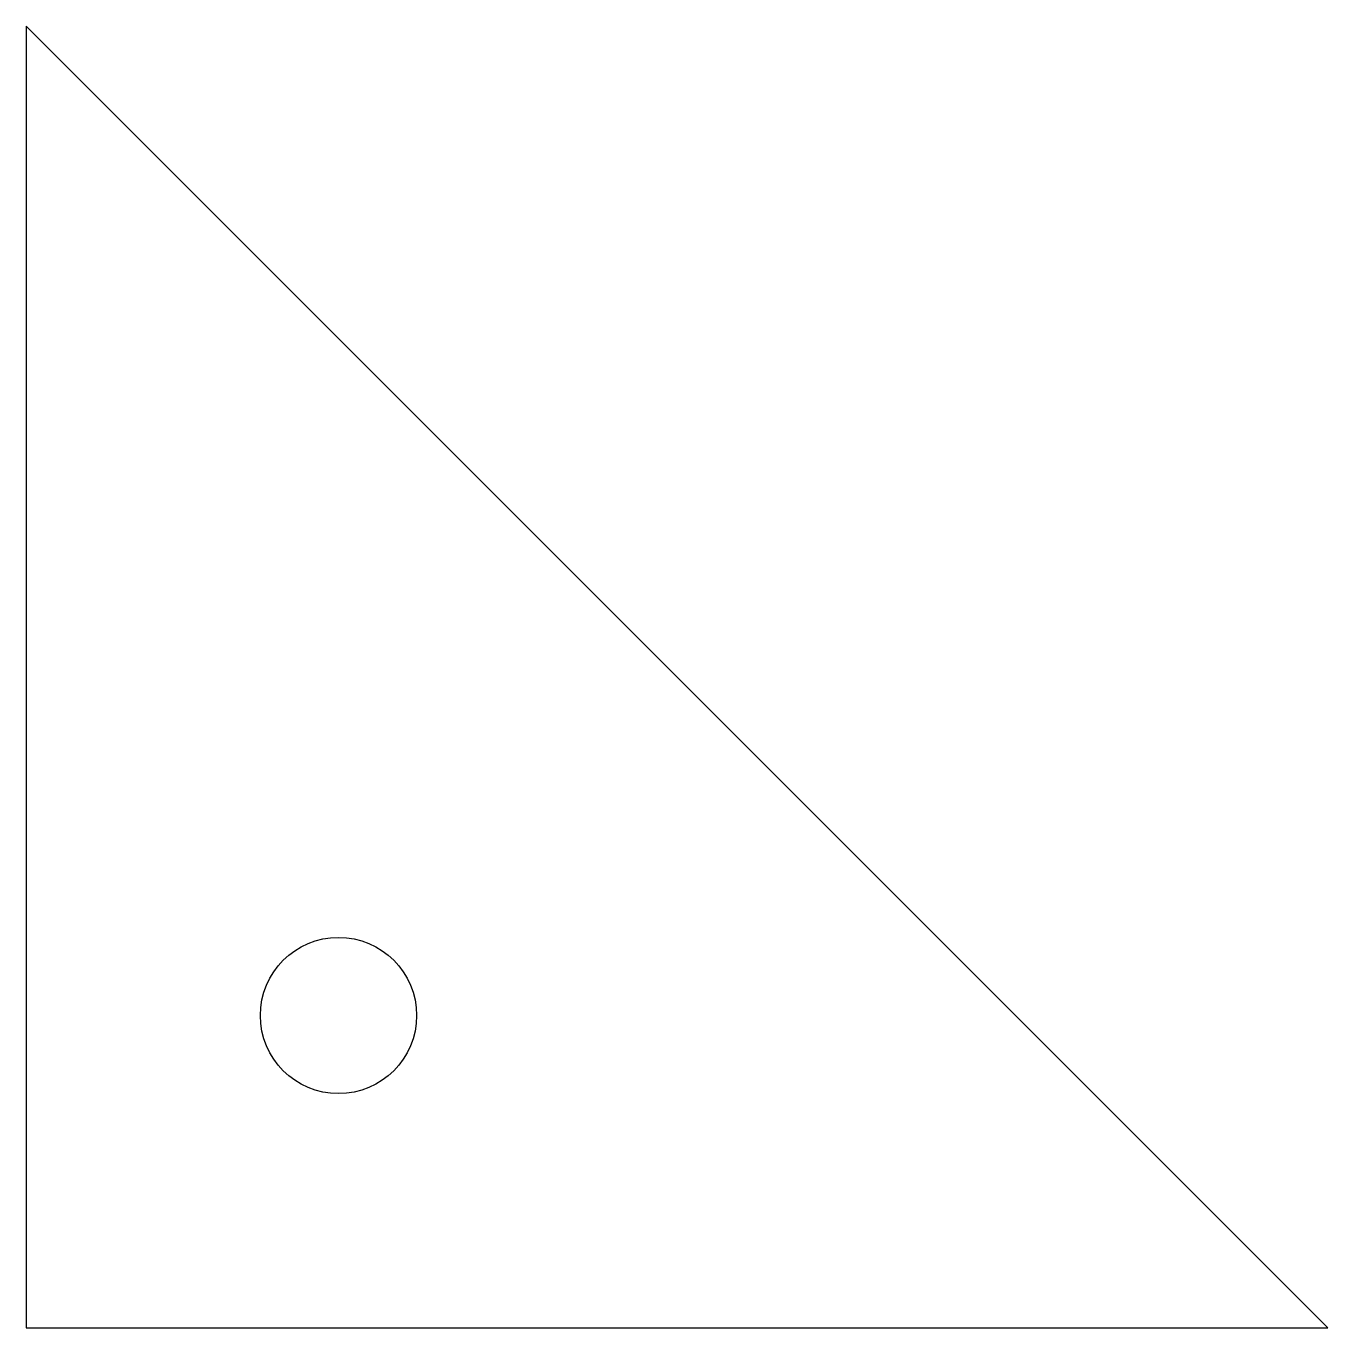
# Model space of a CAD drawing. Header units: inches. Extents: x 0 to 5, y 0 to 5.
import ezdxf

# ---------------------------------------------------------------- set-up
doc = ezdxf.new("R2010")
doc.units = ezdxf.units.IN

msp = doc.modelspace()

# ---------------------------------------------------------------- linework, layer by layer
msp.add_lwpolyline([(0, 0), (5, 0), (0, 5)], close=True)
msp.add_circle((1.2, 1.2), 0.3)

doc.saveas('drawing.dxf')
